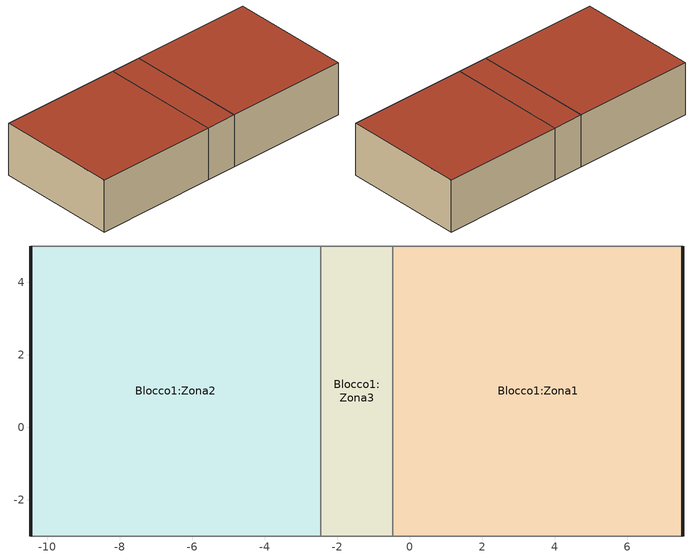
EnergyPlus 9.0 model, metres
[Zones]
Blocco1:Zona2
 floor adiabatic (Pavimento interno di progetto): -2.47,-2.99 -10.47,-2.99 -10.47,5.01 -2.47,5.01 z0
 wall outside (Parete di progetto): -10.47,5.01 -10.47,-2.99 z0:3.5
 wall to Blocco1:Zona3 (Partizione di progetto): -2.47,-2.99 -2.47,5.01 z0:3.5
 wall adiabatic (Partizione di progetto): -2.47,5.01 -10.47,5.01 / -10.47,-2.99 -2.47,-2.99 z0:3.5
 roof outside (Tetto Piano di progetto): -10.47,-2.99 -2.47,-2.99 -2.47,5.01 -10.47,5.01 z3.5
Blocco1:Zona3
 floor adiabatic (Pavimento interno di progetto): -0.47,-2.99 -2.47,-2.99 -2.47,5.01 -0.47,5.01 z0
 wall to Blocco1:Zona1 (Partizione di progetto_Rev): -0.47,-2.99 -0.47,5.01 z0:3.5
 wall adiabatic (Partizione di progetto): -0.47,5.01 -2.47,5.01 / -2.47,-2.99 -0.47,-2.99 z0:3.5
 roof outside (Tetto Piano di progetto): -2.47,-2.99 -0.47,-2.99 -0.47,5.01 -2.47,5.01 z3.5
Blocco1:Zona1
 floor adiabatic (Pavimento interno di progetto): 7.53,-2.99 -0.47,-2.99 -0.47,5.01 7.53,5.01 z0
 wall outside (Parete di progetto): 7.53,-2.99 7.53,5.01 z0:3.5
 wall adiabatic (Partizione di progetto): 7.53,5.01 -0.47,5.01 / -0.47,-2.99 7.53,-2.99 z0:3.5
 roof outside (Tetto Piano di progetto): -0.47,-2.99 7.53,-2.99 7.53,5.01 -0.47,5.01 z3.5
[Site:Location]
Office1 (01-01:31-12)  (01-01:31-12): Latitude {deg}=45.22; Longitude {deg}=7.65; Time Zone {hr}=1; Elevation {m}=287
[Site:GroundTemperature:BuildingSurface]
18, 18, 18, 18, 18, 18, 18, 18, 18, 18, 18, 18
[Site:GroundTemperature:Deep]
14, 14, 14, 14, 14, 14, 14, 14, 14, 14, 14, 14
[Site:GroundTemperature:Shallow]
14, 14, 14, 14, 14, 14, 14, 14, 14, 14, 14, 14
[Site:GroundTemperature:FCfactorMethod]
1.99, 1.11, 2.67, 5.12, 11.52, 16.46, 19.79, 20.81, 19.08, 15.24, 10.12, 5.36
[Site:GroundReflectance]
0.2, 0.2, 0.2, 0.2, 0.2, 0.2, 0.2, 0.2, 0.2, 0.2, 0.2, 0.2
[Site:GroundReflectance:SnowModifier]
2, 2
[SizingPeriod:DesignDay] Day of Month=15; Humidity Condition Type=WetBulb; Barometric Pressure {Pa}=97924.4; Wind Direction {deg}=0; Rain Indicator=No; Snow Indicator=No
Name | Month | Day Type | Maximum Dry-Bulb Temperature {C} | Daily Dry-Bulb Temperature Range {deltaC} | Wetbulb or DewPoint at Maximum Dry-Bulb {C} | Wind Speed {m/s} | Daylight Saving Time Indicator | Solar Model Indicator | Sky Clearness
Summer Design Day in Office1 (01-01:31-12) Lug | 7 | SummerDesignDay | 32.1 | 11 | 22.8 | 0 | Yes | ASHRAEClearSky | 0.98
Summer Design Day in Office1 (01-01:31-12) Ago | 8 | SummerDesignDay | 32.8 | 11.5 | 23.5 | 0 | Yes | ASHRAEClearSky | 0.98
Summer Design Day in Office1 (01-01:31-12) Set | 9 | SummerDesignDay | 29 | 11.5 | 20.2 | 0 | Yes | ASHRAEClearSky | 0.98
Winter Design Day in Office1 (01-01:31-12) | 1 | WinterDesignDay | -5.9 | 0 | -5.9 | 8.5 | No |  | 0
[Building]
Building: North Axis {deg}=0; Terrain=Suburbs; Loads Convergence Tolerance Value=.04; Temperature Convergence Tolerance Value {deltaC}=.4; Solar Distribution=FullExterior; Maximum Number of Warmup Days=25; Minimum Number of Warmup Days=6
[Material:NoMass] Roughness=Rough; Thermal Absorptance=0.9; Solar Absorptance=0.7; Visible Absorptance=0.7
Name | Thermal Resistance {m2-K/W}
3_RVAL_3 | .18
5_RVAL_2; 6_RVAL_2 | .15
[Construction]
Pavimento interno di progetto: Cast Concrete (Dense)_01
Tetto Piano di progetto: Asphalt 1_001, MW Glass Wool (rolls)_01445, 3_RVAL_3, Plasterboard_0013
Partizione di progetto: Gypsum Plasterboard_0025, 5_RVAL_2, Gypsum Plasterboard_0025
Partizione di progetto_Rev: Gypsum Plasterboard_0025, 6_RVAL_2, Gypsum Plasterboard_0025
Parete di progetto: Brickwork Outer_01, XPS Extruded Polystyrene  - CO2 Blowing_00795, Concrete Block (Medium)_01, Gypsum Plastering_0013
[Material] Roughness=Rough; Thermal Absorptance=0.9
Name | Thickness {m} | Conductivity {W/m-K} | Density {kg/m3} | Specific Heat {J/kg-K} | Solar Absorptance | Visible Absorptance
Cast Concrete (Dense)_01 | .1 | 1.4 | 2100 | 840 | 0.6 | 0.6
Asphalt 1_001 | .01 | 0.7 | 2100 | 1000 | 0.85 | 0.9
MW Glass Wool (rolls)_01445 | .1445 | 0.04 | 12 | 840 | 0.6 | 0.6
Plasterboard_0013 | .013 | 0.25 | 2800 | 896 | 0.5 | 0.5
Gypsum Plasterboard_0025 | .025 | 0.25 | 900 | 1000 | 0.5 | 0.5
Brickwork Outer_01 | .1 | 0.84 | 1700 | 800 | 0.7 | 0.7
XPS Extruded Polystyrene  - CO2 Blowing_00795 | .0795 | 0.034 | 35 | 1400 | 0.6 | 0.6
Concrete Block (Medium)_01 | .1 | 0.51 | 1400 | 1000 | 0.6 | 0.6
Gypsum Plastering_0013 | .013 | 0.4 | 1000 | 1000 | 0.5 | 0.5
[Zone] Type=1; Multiplier=1; Zone Inside Convection Algorithm=TARP; Part of Total Floor Area=Yes
Name | Volume {m3} | Floor Area {m2}
Blocco1:Zona2; Blocco1:Zona1 | 209.508 | 61.62
Blocco1:Zona3 | 47.736 | 14.04
[PEOPLE] Number of People Calculation Method=People/Area; Fraction Radiant=.3; Sensible Heat Fraction=AutoCalculate; Carbon Dioxide Generation Rate {m3/s-W}=3.82e-08; Enable ASHRAE 55 Comfort Warnings=No; Mean Radiant Temperature Calculation Type=ZoneAveraged; Work Efficiency Schedule=Work efficiency; Clothing Insulation Calculation Method=ClothingInsulationSchedule; Air Velocity Schedule=AirVelocitySchedule
Name | Zone or ZoneList | Number of People Schedule | People per Zone Floor Area {person/m2} | Activity Level Schedule | Clothing Insulation Schedule
People Blocco1:Zona2 | Blocco1:Zona2 | Office_OpenOff_Occ | .111 | Activity Schedule 152 | Clothing Schedule 152
People Blocco1:Zona3 | Blocco1:Zona3 | Office_Circulation_Occ | 0.117333 | Activity Schedule 159 | Clothing Schedule 159
People Blocco1:Zona1 | Blocco1:Zona1 | Office_OpenOff_Occ | .111 | Activity Schedule 166 | Clothing Schedule 166
[Lights] Design Level Calculation Method=Watts/Area; Return Air Fraction=0; Fraction Radiant=.42; Fraction Visible=.18; Fraction Replaceable=1
Name | Zone or ZoneList | Schedule | Watts per Zone Floor Area {W/m2}
Blocco1:Zona2 General lighting | Blocco1:Zona2 | Office_OpenOff_Light | 20
Blocco1:Zona3 General lighting | Blocco1:Zona3 | Office_Circulation_Light | 5
Blocco1:Zona1 General lighting | Blocco1:Zona1 | Office_OpenOff_Light | 20
[OtherEquipment] Fuel Type=Electricity; Design Level Calculation Method=Watts/Area; Fraction Latent=0; Fraction Radiant=.2; Fraction Lost=0; Carbon Dioxide Generation Rate {m3/s-W}=0
Name | Zone or ZoneList | Schedule | Power per Zone Floor Area {W/m2}
Blocco1:Zona2 Equipment 1 | Blocco1:Zona2 | Office_OpenOff_Equip | 11.77
Blocco1:Zona3 Equipment 1 | Blocco1:Zona3 | Office_Circulation_Equip | 1.85
Blocco1:Zona1 Equipment 1 | Blocco1:Zona1 | Office_OpenOff_Equip | 11.77
[WaterUse:Equipment] Peak Flow Rate {m3/s}=3.8037e-07; Flow Rate Fraction Schedule=Office_OpenOff_Occ
Name | Target Temperature Schedule | Hot Water Supply Temperature Schedule | Cold Water Supply Temperature Schedule | Zone
DHW Blocco1:Zona2 | DHW Supply Temperature Blocco1:Zona2 | DHW Supply Temperature Blocco1:Zona2 | DHW Mains Temperature Blocco1:Zona2 | Blocco1:Zona2
DHW Blocco1:Zona1 | DHW Supply Temperature Blocco1:Zona1 | DHW Supply Temperature Blocco1:Zona1 | DHW Mains Temperature Blocco1:Zona1 | Blocco1:Zona1
[ZoneInfiltration:DesignFlowRate] Schedule=On 24/7; Design Flow Rate Calculation Method=Flow/zone; Constant Term Coefficient=1; Temperature Term Coefficient=0; Velocity Term Coefficient=0; Velocity Squared Term Coefficient=0
Name | Zone or ZoneList | Design Flow Rate {m3/s}
Blocco1:Zona2 Infiltration | Blocco1:Zona2 | .040738
Blocco1:Zona3 Infiltration | Blocco1:Zona3 | .009282
Blocco1:Zona1 Infiltration | Blocco1:Zona1 | .040738
[Sizing:Zone] Zone Cooling Design Supply Air Temperature Input Method=SupplyAirTemperature; Zone Cooling Design Supply Air Temperature {C}=12; Zone Cooling Design Supply Air Temperature Difference {deltaC}=0; Zone Heating Design Supply Air Temperature Input Method=SupplyAirTemperature; Zone Heating Design Supply Air Temperature {C}=35; Zone Heating Design Supply Air Temperature Difference {deltaC}=0; Zone Cooling Design Supply Air Humidity Ratio {kgWater/kgDryAir}=0.0077; Zone Heating Design Supply Air Humidity Ratio {kgWater/kgDryAir}=0.0156; Zone Heating Sizing Factor=1.25; Zone Cooling Sizing Factor=1.15; Cooling Design Air Flow Method=DesignDay; Cooling Minimum Air Flow Fraction=0; Heating Design Air Flow Method=DesignDay
Name | Design Specification Outdoor Air Object | Design Specification Zone Air Distribution Object
Blocco1:Zona2 | Blocco1:Zona2 | Blocco1:Zona2
Blocco1:Zona3 | Blocco1:Zona3 | Blocco1:Zona3
Blocco1:Zona1 | Blocco1:Zona1 | Blocco1:Zona1
[DesignSpecification:ZoneAirDistribution] Zone Air Distribution Effectiveness in Cooling Mode=1; Zone Air Distribution Effectiveness in Heating Mode=1
Blocco1:Zona2; Blocco1:Zona3; Blocco1:Zona1
[DesignSpecification:OutdoorAir] Outdoor Air Method=Sum; Outdoor Air Flow per Person {m3/s-person}=.01; Outdoor Air Flow per Zone Floor Area {m3/s-m2}=0; Outdoor Air Flow per Zone {m3/s}=0; Outdoor Air Flow Air Changes per Hour {1/hr}=0
Name | Outdoor Air Schedule
Blocco1:Zona2; Blocco1:Zona1 | Office_OpenOff_Occ
Blocco1:Zona3 | Office_Circulation_Occ
[ZoneControl:Thermostat] Control Type Schedule=Zone Control Type Sched
Name | Zone or ZoneList | Control 1
Blocco1:Zona2 Thermostat | Blocco1:Zona2 | Dual Setpoint - Zone Blocco1:Zona2
Blocco1:Zona3 Thermostat | Blocco1:Zona3 | Dual Setpoint - Zone Blocco1:Zona3
Blocco1:Zona1 Thermostat | Blocco1:Zona1 | Dual Setpoint - Zone Blocco1:Zona1
[ThermostatSetpoint:DualSetpoint]
Name | Heating Setpoint Temperature Schedule | Cooling Setpoint Temperature Schedule
Dual Setpoint - Zone Blocco1:Zona2 | Blocco1:Zona2 Heating Setpoint Schedule | Blocco1:Zona2 Cooling SP Sch
Dual Setpoint - Zone Blocco1:Zona3 | Blocco1:Zona3 Heating Setpoint Schedule | Blocco1:Zona3 Cooling SP Sch
Dual Setpoint - Zone Blocco1:Zona1 | Blocco1:Zona1 Heating Setpoint Schedule | Blocco1:Zona1 Cooling SP Sch
[Zone equipment]
Blocco1:Zona2: Blocco1:Zona2 Ideal Loads Air
Blocco1:Zona3: Blocco1:Zona3 Ideal Loads Air
Blocco1:Zona1: Blocco1:Zona1 Ideal Loads Air
[ZoneHVAC:IdealLoadsAirSystem] Maximum Heating Supply Air Temperature {C}=35; Minimum Cooling Supply Air Temperature {C}=12; Maximum Heating Supply Air Humidity Ratio {kgWater/kgDryAir}=0.0156; Minimum Cooling Supply Air Humidity Ratio {kgWater/kgDryAir}=0.0077; Heating Limit=LimitCapacity; Maximum Heating Air Flow Rate {m3/s}=Autosize; Maximum Sensible Heating Capacity {W}=Autosize; Cooling Limit=LimitFlowRateAndCapacity; Maximum Cooling Air Flow Rate {m3/s}=Autosize; Maximum Total Cooling Capacity {W}=Autosize; Dehumidification Control Type=None; Humidification Control Type=None; Outdoor Air Economizer Type=NoEconomizer; Heat Recovery Type=None
Name | Heating Availability Schedule | Cooling Availability Schedule | Design Specification Outdoor Air Object
Blocco1:Zona2 Ideal Loads Air | Blocco1:Zona2 Heating Availability Sch | Blocco1:Zona2 Cooling Availability Sch | Blocco1:Zona2
Blocco1:Zona3 Ideal Loads Air | Blocco1:Zona3 Heating Availability Sch | Blocco1:Zona3 Cooling Availability Sch | Blocco1:Zona3
Blocco1:Zona1 Ideal Loads Air | Blocco1:Zona1 Heating Availability Sch | Blocco1:Zona1 Cooling Availability Sch | Blocco1:Zona1
[Schedule:Compact]
Work efficiency: Through: 12/31, For: AllDays, Until: 24:00, 0
AirVelocitySchedule: Through: 12/31, For: AllDays, Until: 24:00, .137
On 24/7: Through: 12/31, For: AllDays, Until: 24:00, 1
Office_Circulation_Occ; Office_OpenOff_Occ: Through: 31 Dec, For: Weekdays SummerDesignDay, Until: 07:00, 0, Until: 08:00, 0.25, Until: 09:00, 0.5, Until: 12:00, 1, Until: 14:00, 0.75, Until: 17:00, 1, Until: 18:00, 0.5, Until: 19:00, 0.25, Until: 24:00, 0, For: Weekends, Until: 24:00, 0, For: Holidays, Until: 24:00, 0, For: WinterDesignDay AllOtherDays, Until: 24:00, 0
Office_Circulation_Light; Office_OpenOff_Light: Through: 31 Dec, For: Weekdays SummerDesignDay, Until: 07:00, 0, Until: 19:00, 1, Until: 24:00, 0, For: Weekends, Until: 24:00, 0, For: Holidays, Until: 24:00, 0, For: WinterDesignDay AllOtherDays, Until: 24:00, 0
Office_Circulation_Equip; Office_OpenOff_Equip: Through: 31 Dec, For: Weekdays SummerDesignDay, Until: 07:00, 0.05394, Until: 20:00, 1, Until: 24:00, 0.05394, For: Weekends, Until: 24:00, 0.05394, For: Holidays, Until: 24:00, 0.05394, For: WinterDesignDay AllOtherDays, Until: 24:00, 0
Activity Schedule 152; Activity Schedule 166: Through: 12/31, For: AllDays, Until: 24:00, 110.7
Clothing Schedule 152; Clothing Schedule 159; Clothing Schedule 166: Through: 4/1, For: AllDays, Until: 24:00, 1, Through: 9/30, For: AllDays, Until: 24:00, .5, Through: 12/31, For: AllDays, Until: 24:00, 1
DHW Supply Temperature Blocco1:Zona2; DHW Supply Temperature Blocco1:Zona1: Through: 12/31, For: AllDays, Until: 24:00, 65
DHW Mains Temperature Blocco1:Zona2; DHW Mains Temperature Blocco1:Zona1: Through: 12/31, For: AllDays, Until: 24:00, 10
Activity Schedule 159: Through: 12/31, For: AllDays, Until: 24:00, 126
Blocco1:Zona2 Heating Setpoint Schedule; Blocco1:Zona1 Heating Setpoint Schedule: Through: 31 Dec, For: Weekdays SummerDesignDay, Until: 05:00, 12, Until: 19:00, 22, Until: 24:00, 12, For: WinterDesignDay, Until: 24:00, 22, For: Weekends, Until: 24:00, 12, For: Holidays, Until: 24:00, 12, For: AllOtherDays, Until: 24:00, -50
Blocco1:Zona2 Heating Availability Sch; Blocco1:Zona3 Heating Availability Sch; Blocco1:Zona1 Heating Availability Sch: Through: 31 Dec, For: Weekdays SummerDesignDay, Until: 05:00, 1, Until: 19:00, 1, Until: 24:00, 1, For: WinterDesignDay, Until: 24:00, 1, For: Weekends, Until: 24:00, 1, For: Holidays, Until: 24:00, 1, For: AllOtherDays, Until: 24:00, 0
Blocco1:Zona2 Cooling SP Sch; Blocco1:Zona1 Cooling SP Sch: Through: 31 Dec, For: Weekdays SummerDesignDay, Until: 05:00, 100, Until: 19:00, 24, Until: 24:00, 100, For: Weekends, Until: 24:00, 100, For: Holidays, Until: 24:00, 100, For: WinterDesignDay AllOtherDays, Until: 24:00, 100
Blocco1:Zona2 Cooling Availability Sch; Blocco1:Zona3 Cooling Availability Sch; Blocco1:Zona1 Cooling Availability Sch: Through: 31 Dec, For: Weekdays SummerDesignDay, Until: 05:00, 0, Until: 19:00, 1, Until: 24:00, 0, For: Weekends, Until: 24:00, 0, For: Holidays, Until: 24:00, 0, For: WinterDesignDay AllOtherDays, Until: 24:00, 0
Blocco1:Zona3 Heating Setpoint Schedule: Through: 31 Dec, For: Weekdays SummerDesignDay, Until: 05:00, 12, Until: 19:00, 20, Until: 24:00, 12, For: WinterDesignDay, Until: 24:00, 20, For: Weekends, Until: 24:00, 12, For: Holidays, Until: 24:00, 12, For: AllOtherDays, Until: 24:00, -50
Blocco1:Zona3 Cooling SP Sch: Through: 31 Dec, For: Weekdays SummerDesignDay, Until: 05:00, 100, Until: 19:00, 23, Until: 24:00, 100, For: Weekends, Until: 24:00, 100, For: Holidays, Until: 24:00, 100, For: WinterDesignDay AllOtherDays, Until: 24:00, 100
[Schedule:Day:Hourly]
Summer Control Type Day Sch; Winter Control Type Day Sch: 4, 4, 4, 4, 4, 4, 4, 4, 4, 4, 4, 4, 4, 4, 4, 4, 4, 4, 4, 4, 4, 4, 4, 4
[Schedule:Week:Daily]
Summer Control Type Week Sch: Summer Control Type Day Sch, Summer Control Type Day Sch, Summer Control Type Day Sch, Summer Control Type Day Sch, Summer Control Type Day Sch, Summer Control Type Day Sch, Summer Control Type Day Sch, Summer Control Type Day Sch, Summer Control Type Day Sch, Summer Control Type Day Sch, Summer Control Type Day Sch, Summer Control Type Day Sch
Winter Control Type Week Sch: Winter Control Type Day Sch, Winter Control Type Day Sch, Winter Control Type Day Sch, Winter Control Type Day Sch, Winter Control Type Day Sch, Winter Control Type Day Sch, Winter Control Type Day Sch, Winter Control Type Day Sch, Winter Control Type Day Sch, Winter Control Type Day Sch, Winter Control Type Day Sch, Winter Control Type Day Sch
[Schedule:Year]
Zone Control Type Sched: Winter Control Type Week Sch, 1, 1, 3, 31, Summer Control Type Week Sch, 4, 1, 9, 30, Winter Control Type Week Sch, 10, 1, 12, 31
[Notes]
Hourly weather file: C:\ProgramData\DesignBuilder\Weather Data\ITA_TORINO-CASELLE_IGDG.epw
